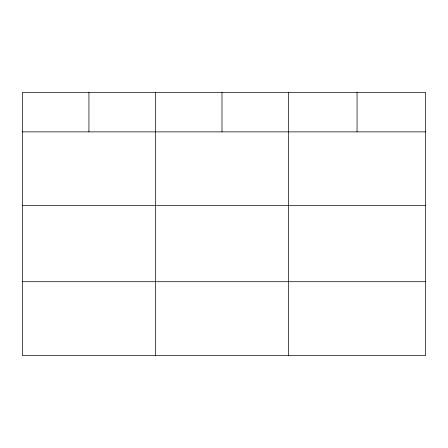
<?xml version="1.0" encoding="UTF-8"?>
<svg xmlns="http://www.w3.org/2000/svg" width="448" height="448" viewBox="0 0 448 448"><rect width="100%" height="100%" fill="white"/><g stroke="black" fill="none" stroke-linecap="round" stroke-linejoin="round"><path stroke-width="0.67" d="M425.6 205.671L425.6 92.49L22.4 92.49L22.4 355.51L425.6 355.51L425.6 205.671L22.4 205.671M22.4 131.874L425.6 131.874M22.4 281.708L425.6 281.708M357.056 92.49L357.056 131.874M288.512 92.49L288.512 355.51M221.984 92.49L221.984 131.874M155.456 92.49L155.456 355.51M88.928 92.49L88.928 131.874"/></g></svg>
